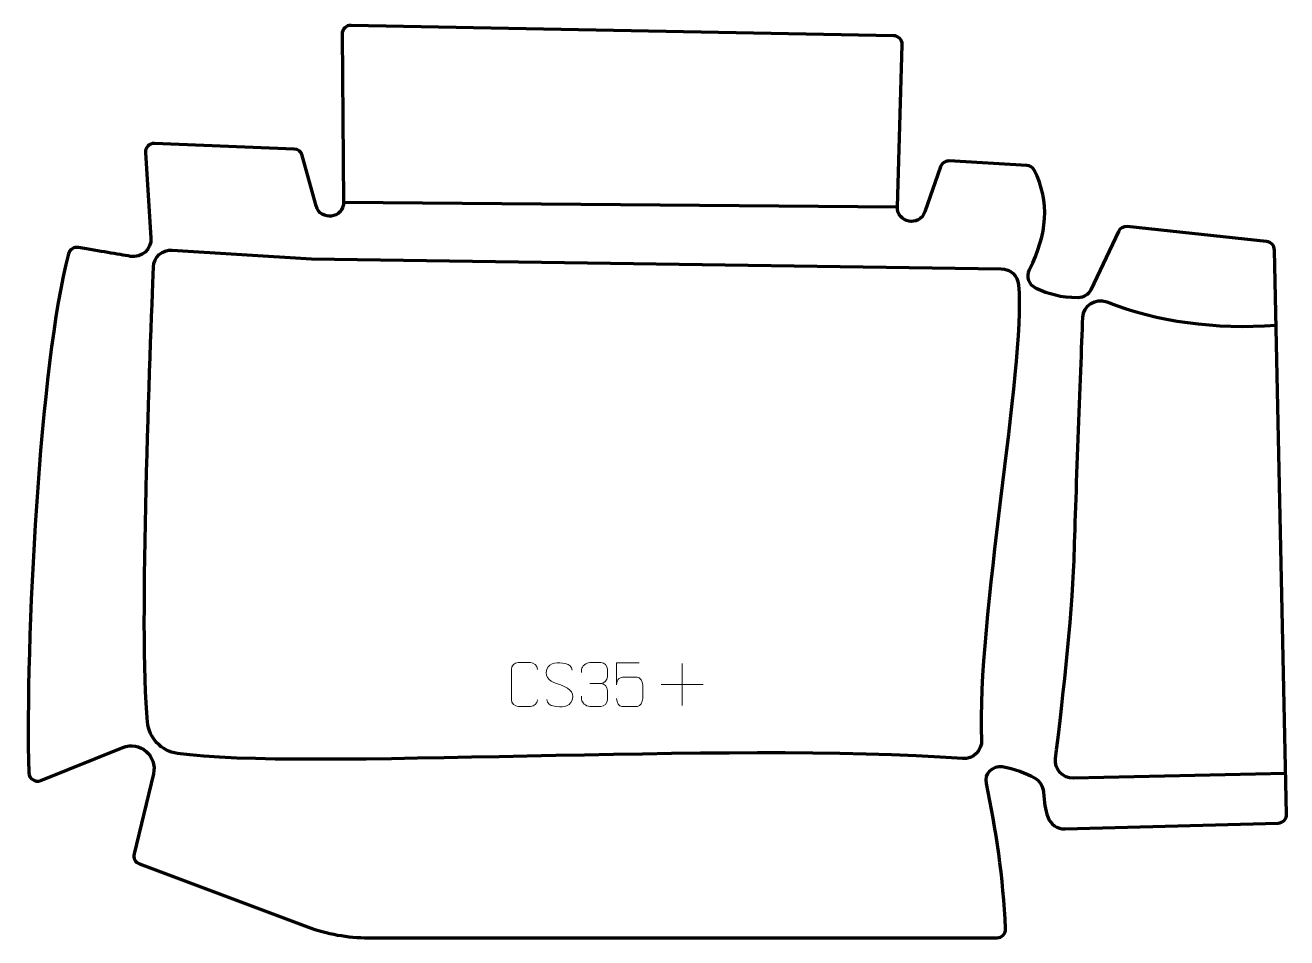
# Model space of a CAD drawing. Header units: millimetres. Extents: x -360 to 359, y -260 to 260.
import ezdxf

# ---------------------------------------------------------------- set-up
doc = ezdxf.new("R2010")
doc.units = ezdxf.units.MM
doc.header["$MEASUREMENT"] = 0
for name, color, linetype in [('layer 1', 7, 'Continuous'), ('layer 2', 7, 'Continuous'), ('layer 3', 7, 'Continuous')]:
    doc.layers.add(name, color=color, linetype=linetype)

msp = doc.modelspace()

# ---------------------------------------------------------------- linework, layer by layer
at = {"layer": 'layer 1', "color": 250, "lineweight": 9}
for points, knots in [([(-68.4203, -124.3451), (-68.5601, -126.6685), (-70.2373, -128.1481), (-72.385, -128.1589), (-72.385, -128.1589), (-74.7169, -128.1585), (-77.0488, -128.1585), (-79.3803, -128.1589), (-79.3803, -128.1589), (-81.3053, -128.2643), (-83.2774, -126.3798), (-83.2662, -124.3625), (-83.2662, -124.3625), (-83.2658, -118.5924), (-83.2658, -112.8227), (-83.2662, -107.0534), (-83.2662, -107.0534), (-83.262, -104.9153), (-81.5153, -103.1961), (-79.3629, -103.2096), (-79.3629, -103.2096), (-77.0372, -103.2096), (-74.7111, -103.2096), (-72.385, -103.2096), (-72.385, -103.2096), (-70.4384, -103.1741), (-68.447, -104.6656), (-68.4203, -107.1032)], [0, 0, 0, 0, 0.125, 0.125, 0.125, 0.125, 0.25, 0.25, 0.25, 0.25, 0.375, 0.375, 0.375, 0.375, 0.5, 0.5, 0.5, 0.5, 0.625, 0.625, 0.625, 0.625, 0.75, 0.75, 0.75, 0.75, 1, 1, 1, 1]), ([(-55.8433, -115.686), (-60.0916, -114.2156), (-64.9997, -112.4198), (-62.9946, -106.8995), (-62.9946, -106.8995), (-61.4911, -102.7596), (-56.2775, -103.1481), (-52.6739, -103.7492), (-52.6739, -103.7492), (-49.8133, -104.2264), (-48.9486, -105.4396), (-48.638, -107.5237)], [0, 0, 0, 0, 0.25, 0.25, 0.25, 0.25, 0.5, 0.5, 0.5, 0.5, 1, 1, 1, 1]), ([(-43.2079, -108.8935), (-43.2079, -108.8935), (-43.2079, -107.0363), (-43.2079, -107.0363), (-43.2079, -107.0363), (-43.2222, -105.2944), (-40.5577, -103.1763), (-38.4986, -103.199), (-38.4986, -103.199), (-36.4345, -103.199), (-34.3705, -103.199), (-32.3068, -103.199), (-32.3068, -103.199), (-30.1123, -103.1902), (-28.514, -105.037), (-28.4696, -106.9491), (-28.4696, -106.9491), (-28.47, -108.3842), (-28.47, -109.8193), (-28.4696, -111.2548), (-28.4696, -111.2548), (-28.5182, -112.9083), (-30.1208, -115.1383), (-32.3191, -115.1283), (-32.3191, -115.1283), (-30.1154, -115.1395), (-28.5074, -116.9427), (-28.4534, -119.0022), (-28.4534, -119.0022), (-28.4538, -120.7869), (-28.4538, -122.5716), (-28.4534, -124.3567), (-28.4534, -124.3567), (-28.4433, -126.4181), (-30.4982, -128.1812), (-32.3191, -128.1731), (-32.3191, -128.1731), (-34.3844, -128.1728), (-36.4496, -128.1728), (-38.5152, -128.1731), (-38.5152, -128.1731), (-40.6838, -128.1616), (-43.2148, -125.7614), (-43.2334, -124.2996), (-43.2334, -124.2996), (-43.2334, -124.2996), (-43.2334, -122.391), (-43.2334, -122.391)], [0, 0, 0, 0, 0.07692308, 0.07692308, 0.07692308, 0.07692308, 0.15384615, 0.15384615, 0.15384615, 0.15384615, 0.23076923, 0.23076923, 0.23076923, 0.23076923, 0.30769231, 0.30769231, 0.30769231, 0.30769231, 0.38461538, 0.38461538, 0.38461538, 0.38461538, 0.46153846, 0.46153846, 0.46153846, 0.46153846, 0.53846154, 0.53846154, 0.53846154, 0.53846154, 0.61538462, 0.61538462, 0.61538462, 0.61538462, 0.69230769, 0.69230769, 0.69230769, 0.69230769, 0.76923077, 0.76923077, 0.76923077, 0.76923077, 0.84615385, 0.84615385, 0.84615385, 0.84615385, 1, 1, 1, 1]), ([(-10.4492, -103.2312), (-10.4492, -103.2312), (-23.3009, -103.2312), (-23.3009, -103.2312), (-23.3009, -103.2312), (-23.3006, -107.4618), (-23.3006, -111.6927), (-23.3009, -115.9239), (-23.3009, -115.9239), (-23.3012, -112.6138), (-21.6702, -111.542), (-18.8582, -111.4815), (-18.8582, -111.4815), (-16.4186, -111.4812), (-13.9791, -111.4812), (-11.5399, -111.4815), (-11.5399, -111.4815), (-9.8901, -111.4747), (-8.4152, -113.8552), (-8.3867, -115.9239), (-8.3867, -115.9239), (-8.387, -118.5112), (-8.387, -121.0988), (-8.3867, -123.6865), (-8.3867, -123.6865), (-8.3405, -125.6459), (-9.8399, -128.0822), (-11.4658, -128.1407), (-11.4658, -128.1407), (-13.4223, -128.1404), (-18.3173, -128.1404), (-20.2743, -128.1407), (-20.2743, -128.1407), (-22.1198, -128.1495), (-23.2269, -126.1847), (-23.2477, -123.6336)], [0, 0, 0, 0, 0.1, 0.1, 0.1, 0.1, 0.2, 0.2, 0.2, 0.2, 0.3, 0.3, 0.3, 0.3, 0.4, 0.4, 0.4, 0.4, 0.5, 0.5, 0.5, 0.5, 0.6, 0.6, 0.6, 0.6, 0.7, 0.7, 0.7, 0.7, 0.8, 0.8, 0.8, 0.8, 1, 1, 1, 1]), ([(-55.8433, -115.6861), (-51.8247, -117.3328), (-46.7952, -119.2211), (-48.6292, -124.5814), (-48.6292, -124.5814), (-50.089, -128.8478), (-54.9998, -128.5911), (-58.7259, -128.0364), (-58.7259, -128.0364), (-61.4759, -127.6266), (-62.6968, -126.4131), (-63.0748, -124.3009)], [0, 0, 0, 0, 0.25, 0.25, 0.25, 0.25, 0.5, 0.5, 0.5, 0.5, 1, 1, 1, 1])]:
    msp.add_open_spline(points, degree=3, knots=knots, dxfattribs=at)
for points in [[(14.1566, -103.697), (14.1566, -103.697), (14.1566, -127.6749), (14.1566, -127.6749)], [(-38.4982, -115.1387), (-38.4982, -115.1387), (-32.3018, -115.1387), (-32.3018, -115.1387)], [(2.1677, -115.686), (2.1677, -115.686), (26.1456, -115.686), (26.1456, -115.686)]]:
    msp.add_open_spline(points, degree=3, dxfattribs=at)
at = {"layer": 'layer 2', "color": 12, "lineweight": 200}
msp.add_open_spline([(193.4856, -259.9993), (193.4856, -259.9993), (-164.71, -259.9993), (-164.71, -259.9993), (-164.71, -259.9993), (-176.5785, -259.9993), (-188.3521, -257.8865), (-199.4801, -253.7601), (-199.4801, -253.7601), (-199.4801, -253.7601), (-295.2381, -217.9507), (-295.2381, -217.9507), (-295.2381, -217.9507), (-297.6077, -217.0719), (-298.949, -214.5633), (-298.3637, -212.1044), (-298.3637, -212.1044), (-298.3637, -212.1044), (-287.3049, -166.6589), (-287.3049, -166.6589), (-287.3049, -166.6589), (-284.8615, -156.3984), (-295.0116, -147.653), (-304.7988, -151.5861), (-304.7988, -151.5861), (-304.7988, -151.5861), (-351.4924, -170.35), (-351.4924, -170.35), (-351.4924, -170.35), (-354.7249, -171.6493), (-358.2594, -169.328), (-358.3554, -165.8454), (-358.3554, -165.8454), (-360.3662, -92.7469), (-352.2184, 67.3108), (-335.7229, 129.7504), (-335.7229, 129.7504), (-335.0551, 132.278), (-332.5525, 133.8641), (-329.9783, 133.4069), (-329.9783, 133.4069), (-317.7909, 131.2419), (-307.6213, 129.5264), (-300.3379, 128.3273), (-300.3379, 128.3273), (-293.9897, 127.2823), (-288.323, 132.4177), (-288.7371, 138.8383), (-288.7371, 138.8383), (-288.7371, 138.8383), (-291.8698, 187.3922), (-291.8698, 187.3922), (-291.8698, 187.3922), (-292.061, 190.3543), (-289.6445, 192.8294), (-286.6787, 192.7103), (-286.6787, 192.7103), (-286.6787, 192.7103), (-207.0797, 189.5006), (-207.0797, 189.5006), (-207.0797, 189.5006), (-204.9027, 189.4129), (-203.033, 187.9252), (-202.4583, 185.8237), (-202.4583, 185.8237), (-202.4583, 185.8237), (-194.6076, 157.1136), (-194.6076, 157.1136), (-194.6076, 157.1136), (-192.136, 148.0747), (-178.8102, 149.9226), (-178.8913, 159.2927), (-178.8913, 159.2927), (-178.8913, 159.2927), (-179.7457, 254.9576), (-179.7457, 254.9576), (-179.7457, 254.9576), (-179.7701, 257.7798), (-177.4552, 260.0626), (-174.6336, 259.9995), (-174.6336, 259.9995), (-174.6336, 259.9995), (134.5883, 254.0665), (134.5883, 254.0665), (134.5883, 254.0665), (137.3608, 254.0044), (139.553, 251.6975), (139.4743, 248.9258), (139.4743, 248.9258), (139.4743, 248.9258), (136.79, 156.5305), (136.79, 156.5305), (136.79, 156.5305), (136.5304, 147.3914), (149.3309, 145.0362), (152.3408, 153.6694), (152.3408, 153.6694), (152.3408, 153.6694), (161.294, 179.3499), (161.294, 179.3499), (161.294, 179.3499), (162.0284, 181.4562), (164.0693, 182.8216), (166.2967, 182.696), (166.2967, 182.696), (166.2967, 182.696), (210.5851, 180.2011), (210.5851, 180.2011), (210.5851, 180.2011), (212.3681, 180.1006), (213.9676, 179.0585), (214.7701, 177.4632), (214.7701, 177.4632), (223.9614, 159.1946), (222.1527, 141.1638), (212.094, 120.8008), (212.094, 120.8008), (210.1135, 116.7914), (211.8266, 111.9404), (215.8754, 110.0414), (215.8754, 110.0414), (222.9496, 106.7235), (230.0708, 104.6979), (239.7913, 104.7374), (239.7913, 104.7374), (242.8777, 104.7504), (245.6869, 106.5253), (247.0084, 109.3147), (247.0084, 109.3147), (247.0084, 109.3147), (262.7098, 142.4612), (262.7098, 142.4612), (262.7098, 142.4612), (263.62, 144.3825), (265.6449, 145.5181), (267.7584, 145.2927), (267.7584, 145.2927), (267.7584, 145.2927), (347.2273, 136.8253), (347.2273, 136.8253), (347.2273, 136.8253), (349.7277, 136.559), (351.6416, 134.4762), (351.6962, 131.9616), (351.6962, 131.9616), (351.6962, 131.9616), (358.6548, -189.5231), (358.6548, -189.5231), (358.6548, -189.5231), (358.7144, -192.2734), (356.5409, -194.5548), (353.7914, -194.6291), (353.7914, -194.6291), (353.7914, -194.6291), (232.2736, -197.9136), (232.2736, -197.9136), (232.2736, -197.9136), (227.8945, -198.0318), (223.9388, -195.2882), (222.5362, -191.1385), (222.5362, -191.1385), (221.1321, -186.9852), (220.3818, -182.6662), (220.0283, -176.9681), (220.0283, -176.9681), (219.8191, -173.6019), (217.9134, -170.556), (214.9666, -168.9156), (214.9666, -168.9156), (210.3809, -166.3622), (203.4022, -163.5255), (196.5209, -162.4559), (196.5209, -162.4559), (190.9922, -161.5965), (186.3493, -166.6046), (187.5001, -172.0797), (187.5001, -172.0797), (192.9529, -198.0275), (197.0981, -225.5227), (198.4827, -254.7655), (198.4827, -254.7655), (198.6175, -257.6149), (196.3382, -259.9993), (193.4856, -259.9993)], degree=3, knots=[0, 0, 0, 0, 0.0212766, 0.0212766, 0.0212766, 0.0212766, 0.04255319, 0.04255319, 0.04255319, 0.04255319, 0.06382979, 0.06382979, 0.06382979, 0.06382979, 0.08510638, 0.08510638, 0.08510638, 0.08510638, 0.10638298, 0.10638298, 0.10638298, 0.10638298, 0.12765957, 0.12765957, 0.12765957, 0.12765957, 0.14893617, 0.14893617, 0.14893617, 0.14893617, 0.17021277, 0.17021277, 0.17021277, 0.17021277, 0.19148936, 0.19148936, 0.19148936, 0.19148936, 0.21276596, 0.21276596, 0.21276596, 0.21276596, 0.23404255, 0.23404255, 0.23404255, 0.23404255, 0.25531915, 0.25531915, 0.25531915, 0.25531915, 0.27659574, 0.27659574, 0.27659574, 0.27659574, 0.29787234, 0.29787234, 0.29787234, 0.29787234, 0.31914894, 0.31914894, 0.31914894, 0.31914894, 0.34042553, 0.34042553, 0.34042553, 0.34042553, 0.36170213, 0.36170213, 0.36170213, 0.36170213, 0.38297872, 0.38297872, 0.38297872, 0.38297872, 0.40425532, 0.40425532, 0.40425532, 0.40425532, 0.42553191, 0.42553191, 0.42553191, 0.42553191, 0.44680851, 0.44680851, 0.44680851, 0.44680851, 0.46808511, 0.46808511, 0.46808511, 0.46808511, 0.4893617, 0.4893617, 0.4893617, 0.4893617, 0.5106383, 0.5106383, 0.5106383, 0.5106383, 0.53191489, 0.53191489, 0.53191489, 0.53191489, 0.55319149, 0.55319149, 0.55319149, 0.55319149, 0.57446809, 0.57446809, 0.57446809, 0.57446809, 0.59574468, 0.59574468, 0.59574468, 0.59574468, 0.61702128, 0.61702128, 0.61702128, 0.61702128, 0.63829787, 0.63829787, 0.63829787, 0.63829787, 0.65957447, 0.65957447, 0.65957447, 0.65957447, 0.68085106, 0.68085106, 0.68085106, 0.68085106, 0.70212766, 0.70212766, 0.70212766, 0.70212766, 0.72340426, 0.72340426, 0.72340426, 0.72340426, 0.74468085, 0.74468085, 0.74468085, 0.74468085, 0.76595745, 0.76595745, 0.76595745, 0.76595745, 0.78723404, 0.78723404, 0.78723404, 0.78723404, 0.80851064, 0.80851064, 0.80851064, 0.80851064, 0.82978723, 0.82978723, 0.82978723, 0.82978723, 0.85106383, 0.85106383, 0.85106383, 0.85106383, 0.87234043, 0.87234043, 0.87234043, 0.87234043, 0.89361702, 0.89361702, 0.89361702, 0.89361702, 0.91489362, 0.91489362, 0.91489362, 0.91489362, 0.93617021, 0.93617021, 0.93617021, 0.93617021, 0.95744681, 0.95744681, 0.95744681, 0.95744681, 1, 1, 1, 1], dxfattribs=at)
at = {"layer": 'layer 3', "color": 142, "lineweight": 200}
msp.add_open_spline([(-178.8913, 159.2927), (-178.8913, 159.2927), (136.79, 156.5302), (136.79, 156.5302)], degree=3, dxfattribs=at)
for points, knots in [([(195.971, 121.2474), (195.971, 121.2474), (-197.1846, 126.8503), (-197.1846, 126.8503), (-197.1846, 126.8503), (-197.1846, 126.8503), (-276.5434, 131.8936), (-276.5434, 131.8936), (-276.5434, 131.8936), (-282.1973, 132.319), (-287.0738, 127.9657), (-287.2862, 122.2998), (-287.2862, 122.2998), (-288.9037, 79.16), (-295.6463, -85.23), (-290.6996, -137.0396), (-290.6996, -137.0396), (-289.8233, -146.2175), (-282.7678, -153.5916), (-273.6435, -154.9156), (-273.6435, -154.9156), (-203.4785, -165.0971), (38.8885, -148.0353), (174.0546, -157.8348), (174.0546, -157.8348), (180.0342, -158.268), (185.0229, -153.3655), (184.7519, -147.3763), (184.7519, -147.3763), (181.6552, -78.9018), (209.761, 63.8244), (205.8219, 112.0692), (205.8219, 112.0692), (205.4018, 117.2127), (201.1314, 121.1875), (195.971, 121.2474)], [0, 0, 0, 0, 0.1, 0.1, 0.1, 0.1, 0.2, 0.2, 0.2, 0.2, 0.3, 0.3, 0.3, 0.3, 0.4, 0.4, 0.4, 0.4, 0.5, 0.5, 0.5, 0.5, 0.6, 0.6, 0.6, 0.6, 0.7, 0.7, 0.7, 0.7, 0.8, 0.8, 0.8, 0.8, 1, 1, 1, 1]), ([(358.1529, -166.3365), (358.1529, -166.3365), (237.0799, -169.0744), (237.0799, -169.0744), (237.0799, -169.0744), (230.9857, -169.212), (226.1861, -163.9129), (226.928, -157.8624), (226.928, -157.8624), (229.8991, -133.6296), (236.5215, -76.8537), (237.4443, -45.0182), (237.4443, -45.0182), (238.3735, -12.9589), (241.2423, 61.7934), (242.4728, 93.4757), (242.4728, 93.4757), (242.7395, 100.3379), (249.6899, 104.9078), (256.0855, 102.4055), (256.0855, 102.4055), (285.3364, 90.9607), (317.6014, 86.7182), (352.6245, 89.067)], [0, 0, 0, 0, 0.14285714, 0.14285714, 0.14285714, 0.14285714, 0.28571429, 0.28571429, 0.28571429, 0.28571429, 0.42857143, 0.42857143, 0.42857143, 0.42857143, 0.57142857, 0.57142857, 0.57142857, 0.57142857, 0.71428571, 0.71428571, 0.71428571, 0.71428571, 1, 1, 1, 1])]:
    msp.add_open_spline(points, degree=3, knots=knots, dxfattribs=at)

doc.saveas('drawing.dxf')
